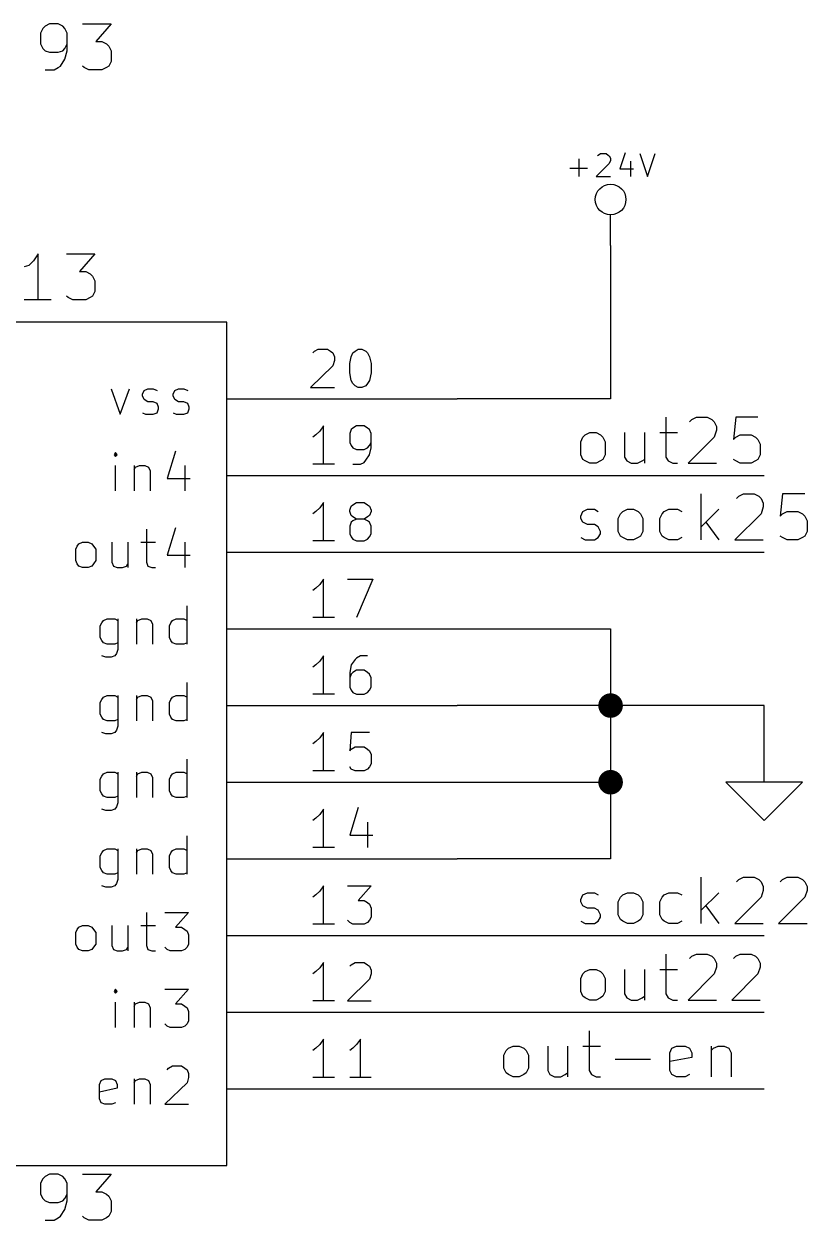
# Model space of a CAD drawing. Extents: x 4000 to 326700, y 4000 to 230000.
# Drawn here: x 216355 to 226560, y 78290 to 93890 of the extents above; entities that cross this region are included whole.
import ezdxf

# ---------------------------------------------------------------- set-up
doc = ezdxf.new("R2010")
doc.units = 0
for name, color, linetype in [('BLACK', 1, 'CONTINUOUS'), ('CYAN', 4, 'CONTINUOUS'), ('GREEN', 3, 'CONTINUOUS'), ('RED', 5, 'CONTINUOUS')]:
    doc.layers.add(name, color=color, linetype=linetype)

msp = doc.modelspace()

# ---------------------------------------------------------------- linework, layer by layer
at = {"layer": 'BLACK'}
for p, q in [((224720, 88760), (224720, 88240)), ((225030, 88700), (225060, 88730)), ((225060, 88730), (225120, 88760)), ((225120, 88760), (225260, 88760)), ((225260, 88760), (225320, 88730)), ((225320, 88730), (225350, 88700)), ((225350, 88700), (225380, 88640)), ((225380, 88640), (225380, 88590)), ((225630, 88760), (225600, 88470)), ((225920, 88760), (225630, 88760)), ((223610, 88440), (223640, 88500)), ((223640, 88500), (223670, 88530)), ((223670, 88530), (223730, 88560)), ((223730, 88560), (223810, 88560)), ((223810, 88560), (223870, 88530)), ((223870, 88530), (223900, 88500)), ((223900, 88500), (223930, 88440)), ((224180, 88560), (224180, 88240)), ((224440, 88560), (224440, 88160)), ((224640, 88560), (224870, 88560)), ((225350, 88500), (225010, 88160)), ((225380, 88590), (225350, 88500)), ((225600, 88470), (225630, 88500)), ((225630, 88500), (225690, 88530)), ((225690, 88530), (225830, 88530)), ((225830, 88530), (225890, 88500)), ((225890, 88500), (225920, 88470)), ((225920, 88470), (225950, 88410)), ((223610, 88270), (223610, 88440)), ((223930, 88440), (223930, 88270)), ((225950, 88410), (225950, 88270)), ((223640, 88210), (223610, 88270)), ((223670, 88190), (223640, 88210)), ((223730, 88160), (223670, 88190)), ((223810, 88160), (223730, 88160)), ((223870, 88190), (223810, 88160)), ((223900, 88210), (223870, 88190)), ((223930, 88270), (223900, 88210)), ((224180, 88240), (224210, 88190)), ((224210, 88190), (224270, 88160)), ((224270, 88160), (224350, 88160)), ((224350, 88160), (224410, 88190)), ((224410, 88190), (224440, 88210)), ((224720, 88240), (224750, 88190)), ((224750, 88190), (224810, 88160)), ((224810, 88160), (224870, 88160)), ((225010, 88160), (225380, 88160)), ((225630, 88190), (225600, 88210)), ((225690, 88160), (225630, 88190)), ((225830, 88160), (225690, 88160)), ((225890, 88190), (225830, 88160)), ((225920, 88210), (225890, 88190)), ((225950, 88270), (225920, 88210)), ((225180, 87160), (225180, 87760)), ((225640, 87700), (225670, 87730)), ((225670, 87730), (225730, 87760)), ((225730, 87760), (225870, 87760)), ((225870, 87760), (225930, 87730)), ((225930, 87730), (225960, 87700)), ((225960, 87700), (225990, 87640)), ((226240, 87760), (226210, 87470)), ((226530, 87760), (226240, 87760)), ((223610, 87470), (223640, 87530)), ((223640, 87530), (223700, 87560)), ((223700, 87560), (223790, 87560)), ((223790, 87560), (223840, 87530)), ((224130, 87500), (224160, 87530)), ((224160, 87530), (224220, 87560)), ((224220, 87560), (224300, 87560)), ((224300, 87560), (224360, 87530)), ((224360, 87530), (224390, 87500)), ((224670, 87500), (224700, 87530)), ((224700, 87530), (224760, 87560)), ((224760, 87560), (224870, 87560)), ((224870, 87560), (224930, 87530)), ((225410, 87560), (225180, 87330)), ((225990, 87590), (225960, 87500)), ((225990, 87640), (225990, 87590)), ((226240, 87500), (226300, 87530)), ((226300, 87530), (226440, 87530)), ((226440, 87530), (226500, 87500)), ((223610, 87440), (223610, 87470)), ((223640, 87390), (223610, 87440)), ((223700, 87360), (223640, 87390)), ((223790, 87360), (223700, 87360)), ((223840, 87330), (223790, 87360)), ((224100, 87440), (224130, 87500)), ((224100, 87270), (224100, 87440)), ((224390, 87500), (224420, 87440)), ((224420, 87440), (224420, 87270)), ((224640, 87440), (224670, 87500)), ((224640, 87270), (224640, 87440)), ((225240, 87390), (225410, 87160)), ((225960, 87500), (225620, 87160)), ((226210, 87470), (226240, 87500)), ((226500, 87500), (226530, 87470)), ((226530, 87470), (226560, 87410)), ((226560, 87410), (226560, 87270)), ((223870, 87270), (223840, 87330)), ((223840, 87190), (223870, 87240)), ((223870, 87240), (223870, 87270)), ((224130, 87210), (224100, 87270)), ((224160, 87190), (224130, 87210)), ((224390, 87210), (224360, 87190)), ((224420, 87270), (224390, 87210)), ((224670, 87210), (224640, 87270)), ((224700, 87190), (224670, 87210)), ((226240, 87190), (226210, 87210)), ((226530, 87210), (226500, 87190)), ((226560, 87270), (226530, 87210)), ((223610, 87190), (223670, 87160)), ((223670, 87160), (223790, 87160)), ((223790, 87160), (223840, 87190)), ((224220, 87160), (224160, 87190)), ((224300, 87160), (224220, 87160)), ((224360, 87190), (224300, 87160)), ((224760, 87160), (224700, 87190)), ((224870, 87160), (224760, 87160)), ((224930, 87190), (224870, 87160)), ((225620, 87160), (225990, 87160)), ((226300, 87160), (226240, 87190)), ((226440, 87160), (226300, 87160)), ((226500, 87190), (226440, 87160)), ((225180, 82160), (225180, 82760)), ((225640, 82700), (225670, 82730)), ((225670, 82730), (225730, 82760)), ((225730, 82760), (225870, 82760)), ((225870, 82760), (225930, 82730)), ((225930, 82730), (225960, 82700)), ((225960, 82700), (225990, 82640)), ((226210, 82700), (226240, 82730)), ((226240, 82730), (226300, 82760)), ((226300, 82760), (226440, 82760)), ((226440, 82760), (226500, 82730)), ((226500, 82730), (226530, 82700)), ((226530, 82700), (226560, 82640)), ((223610, 82470), (223640, 82530)), ((223640, 82530), (223700, 82560)), ((223700, 82560), (223790, 82560)), ((223790, 82560), (223840, 82530)), ((224130, 82500), (224160, 82530)), ((224160, 82530), (224220, 82560)), ((224220, 82560), (224300, 82560)), ((224300, 82560), (224360, 82530)), ((224360, 82530), (224390, 82500)), ((224670, 82500), (224700, 82530)), ((224700, 82530), (224760, 82560)), ((224760, 82560), (224870, 82560)), ((224870, 82560), (224930, 82530)), ((225410, 82560), (225180, 82330)), ((225990, 82590), (225960, 82500)), ((225990, 82640), (225990, 82590)), ((226560, 82590), (226530, 82500)), ((226560, 82640), (226560, 82590)), ((223610, 82440), (223610, 82470)), ((223640, 82390), (223610, 82440)), ((223700, 82360), (223640, 82390)), ((224100, 82440), (224130, 82500)), ((224100, 82270), (224100, 82440)), ((224390, 82500), (224420, 82440)), ((224420, 82440), (224420, 82270)), ((224640, 82440), (224670, 82500)), ((224640, 82270), (224640, 82440)), ((225240, 82390), (225410, 82160)), ((225960, 82500), (225620, 82160)), ((226530, 82500), (226190, 82160)), ((223790, 82360), (223700, 82360)), ((223840, 82330), (223790, 82360)), ((223870, 82270), (223840, 82330)), ((223840, 82190), (223870, 82240)), ((223870, 82240), (223870, 82270)), ((224130, 82210), (224100, 82270)), ((224420, 82270), (224390, 82210)), ((224670, 82210), (224640, 82270)), ((223610, 82190), (223670, 82160)), ((223670, 82160), (223790, 82160)), ((223790, 82160), (223840, 82190)), ((224160, 82190), (224130, 82210)), ((224220, 82160), (224160, 82190)), ((224300, 82160), (224220, 82160)), ((224360, 82190), (224300, 82160)), ((224390, 82210), (224360, 82190)), ((224700, 82190), (224670, 82210)), ((224760, 82160), (224700, 82190)), ((224870, 82160), (224760, 82160)), ((224930, 82190), (224870, 82160)), ((225620, 82160), (225990, 82160)), ((226190, 82160), (226560, 82160)), ((224720, 81760), (224720, 81240)), ((225060, 81730), (225120, 81760)), ((225120, 81760), (225260, 81760)), ((225260, 81760), (225320, 81730)), ((225630, 81730), (225690, 81760)), ((225690, 81760), (225830, 81760)), ((225830, 81760), (225890, 81730)), ((225030, 81700), (225060, 81730)), ((225320, 81730), (225350, 81700)), ((225350, 81700), (225380, 81640)), ((225380, 81590), (225350, 81500)), ((225380, 81640), (225380, 81590)), ((225600, 81700), (225630, 81730)), ((225890, 81730), (225920, 81700)), ((225920, 81700), (225950, 81640)), ((225950, 81590), (225920, 81500)), ((225950, 81640), (225950, 81590)), ((223610, 81440), (223640, 81500)), ((223610, 81270), (223610, 81440)), ((223640, 81500), (223670, 81530)), ((223670, 81530), (223730, 81560)), ((223730, 81560), (223810, 81560)), ((223810, 81560), (223870, 81530)), ((223870, 81530), (223900, 81500)), ((223900, 81500), (223930, 81440)), ((223930, 81440), (223930, 81270)), ((224180, 81560), (224180, 81240)), ((224440, 81560), (224440, 81160)), ((224640, 81560), (224870, 81560)), ((225350, 81500), (225010, 81160)), ((225920, 81500), (225580, 81160)), ((223640, 81210), (223610, 81270)), ((223670, 81190), (223640, 81210)), ((223730, 81160), (223670, 81190)), ((223810, 81160), (223730, 81160)), ((223870, 81190), (223810, 81160)), ((223900, 81210), (223870, 81190)), ((223930, 81270), (223900, 81210)), ((224180, 81240), (224210, 81190)), ((224210, 81190), (224270, 81160)), ((224270, 81160), (224350, 81160)), ((224350, 81160), (224410, 81190)), ((224410, 81190), (224440, 81210)), ((224720, 81240), (224750, 81190)), ((224750, 81190), (224810, 81160)), ((224810, 81160), (224870, 81160)), ((225010, 81160), (225380, 81160)), ((225580, 81160), (225950, 81160)), ((223720, 80760), (223720, 80240)), ((222610, 80440), (222640, 80500)), ((222640, 80500), (222670, 80530)), ((222670, 80530), (222730, 80560)), ((222730, 80560), (222810, 80560)), ((222810, 80560), (222870, 80530)), ((222870, 80530), (222900, 80500)), ((222900, 80500), (222930, 80440)), ((223180, 80560), (223180, 80240)), ((223440, 80560), (223440, 80160)), ((223640, 80560), (223870, 80560)), ((224770, 80470), (224800, 80530)), ((224800, 80530), (224860, 80560)), ((224860, 80560), (224970, 80560)), ((224970, 80560), (225030, 80530)), ((225030, 80530), (225060, 80470)), ((225310, 80560), (225310, 80160)), ((225310, 80500), (225340, 80530)), ((225340, 80530), (225400, 80560)), ((225400, 80560), (225480, 80560)), ((225480, 80560), (225540, 80530)), ((225540, 80530), (225570, 80470)), ((222610, 80270), (222610, 80440)), ((222930, 80440), (222930, 80270)), ((224060, 80390), (224520, 80390)), ((224770, 80240), (224770, 80470)), ((225060, 80410), (224770, 80360)), ((225060, 80470), (225060, 80410)), ((225570, 80470), (225570, 80160)), ((222640, 80210), (222610, 80270)), ((222670, 80190), (222640, 80210)), ((222730, 80160), (222670, 80190)), ((222870, 80190), (222810, 80160)), ((222900, 80210), (222870, 80190)), ((222930, 80270), (222900, 80210)), ((223180, 80240), (223210, 80190)), ((223210, 80190), (223270, 80160)), ((223350, 80160), (223410, 80190)), ((223410, 80190), (223440, 80210)), ((223720, 80240), (223750, 80190)), ((223750, 80190), (223810, 80160)), ((224800, 80190), (224770, 80240)), ((224860, 80160), (224800, 80190)), ((225030, 80190), (224970, 80160)), ((222810, 80160), (222730, 80160)), ((223270, 80160), (223350, 80160)), ((223810, 80160), (223870, 80160)), ((224970, 80160), (224860, 80160))]:
    msp.add_line(p, q, dxfattribs=at)
at = {"layer": 'CYAN'}
for p, q in [((216600, 93830), (216570, 93770)), ((216570, 93770), (216570, 93630)), ((216630, 93860), (216600, 93830)), ((216690, 93890), (216630, 93860)), ((216800, 93890), (216690, 93890)), ((216860, 93860), (216800, 93890)), ((216890, 93830), (216860, 93860)), ((216920, 93770), (216890, 93830)), ((216920, 93540), (216920, 93770)), ((217120, 93890), (217490, 93890)), ((217490, 93890), (217290, 93660)), ((216570, 93630), (216600, 93570)), ((216890, 93570), (216920, 93630)), ((217290, 93660), (217370, 93660)), ((217370, 93660), (217430, 93630)), ((217430, 93630), (217460, 93600)), ((217460, 93600), (217490, 93540)), ((216600, 93570), (216630, 93540)), ((216630, 93540), (216690, 93520)), ((216690, 93520), (216800, 93520)), ((216800, 93520), (216860, 93540)), ((216860, 93540), (216890, 93570)), ((216890, 93430), (216920, 93540)), ((217490, 93540), (217490, 93400)), ((216630, 93290), (216750, 93290)), ((216750, 93290), (216800, 93320)), ((216800, 93320), (216830, 93340)), ((216830, 93340), (216890, 93430)), ((217140, 93320), (217120, 93340)), ((217200, 93290), (217140, 93320)), ((217370, 93290), (217200, 93290)), ((217430, 93320), (217370, 93290)), ((217460, 93340), (217430, 93320)), ((217490, 93400), (217460, 93340)), ((223840, 92180), (223870, 92200)), ((223870, 92200), (223940, 92200)), ((223940, 92200), (223970, 92180)), ((224190, 92210), (224120, 92000)), ((224380, 92200), (224480, 91900)), ((224480, 91900), (224580, 92200)), ((223590, 91900), (223590, 92130)), ((223980, 92070), (223810, 91900)), ((223830, 92170), (223840, 92180)), ((223970, 92180), (223980, 92170)), ((223980, 92170), (224000, 92140)), ((224000, 92110), (223980, 92070)), ((224000, 92140), (224000, 92110)), ((224260, 92100), (224260, 91900)), ((223470, 92010), (223700, 92010)), ((223810, 91900), (224000, 91900)), ((224120, 92000), (224300, 92000)), ((216480, 90800), (216420, 90740)), ((216540, 90890), (216480, 90800)), ((216540, 90290), (216540, 90890)), ((216910, 90890), (217280, 90890)), ((217280, 90890), (217080, 90660)), ((216420, 90740), (216360, 90720)), ((217080, 90660), (217160, 90660)), ((217160, 90660), (217220, 90630)), ((217220, 90630), (217250, 90600)), ((217250, 90600), (217280, 90540)), ((217280, 90540), (217280, 90400)), ((216930, 90320), (216910, 90340)), ((217250, 90340), (217220, 90320)), ((217280, 90400), (217250, 90340)), ((216710, 90290), (216360, 90290)), ((216990, 90290), (216930, 90320)), ((217160, 90290), (216990, 90290)), ((217220, 90320), (217160, 90290)), ((217490, 89130), (217610, 88800)), ((217610, 88800), (217730, 89130)), ((217900, 89060), (217920, 89110)), ((217920, 89110), (217970, 89130)), ((217970, 89130), (218040, 89130)), ((218040, 89130), (218090, 89110)), ((218300, 89060), (218320, 89110)), ((218320, 89110), (218370, 89130)), ((218370, 89130), (218440, 89130)), ((218440, 89130), (218490, 89110)), ((217900, 89040), (217900, 89060)), ((217920, 88990), (217900, 89040)), ((217970, 88960), (217920, 88990)), ((218040, 88960), (217970, 88960)), ((218090, 88940), (218040, 88960)), ((218110, 88890), (218090, 88940)), ((218300, 89040), (218300, 89060)), ((218320, 88990), (218300, 89040)), ((218370, 88960), (218320, 88990)), ((218440, 88960), (218370, 88960)), ((218490, 88940), (218440, 88960)), ((218510, 88890), (218490, 88940)), ((217900, 88820), (217940, 88800)), ((217940, 88800), (218040, 88800)), ((218040, 88800), (218090, 88820)), ((218090, 88820), (218110, 88870)), ((218110, 88870), (218110, 88890)), ((218300, 88820), (218340, 88800)), ((218340, 88800), (218440, 88800)), ((218440, 88800), (218490, 88820)), ((218490, 88820), (218510, 88870)), ((218510, 88870), (218510, 88890)), ((217550, 88300), (217530, 88270)), ((217570, 88270), (217550, 88300)), ((217550, 88300), (217550, 88250)), ((218330, 88320), (218220, 87960)), ((217530, 88270), (217550, 88250)), ((217550, 88250), (217570, 88270)), ((217550, 87800), (217550, 88130)), ((217790, 88130), (217790, 87800)), ((217790, 88080), (217810, 88110)), ((217810, 88110), (217860, 88130)), ((217860, 88130), (217930, 88130)), ((217930, 88130), (217980, 88110)), ((217980, 88110), (218000, 88060)), ((218000, 88060), (218000, 87800)), ((218450, 88130), (218450, 87800)), ((218220, 87960), (218520, 87960)), ((217950, 87300), (217950, 86870)), ((218330, 87320), (218220, 86960)), ((217030, 87040), (217050, 87080)), ((217050, 87080), (217070, 87110)), ((217070, 87110), (217120, 87130)), ((217120, 87130), (217190, 87130)), ((217190, 87130), (217240, 87110)), ((217240, 87110), (217260, 87080)), ((217260, 87080), (217290, 87040)), ((217500, 87130), (217500, 86870)), ((217710, 87130), (217710, 86800)), ((217880, 87130), (218070, 87130)), ((218450, 87130), (218450, 86800)), ((217030, 86890), (217030, 87040)), ((217290, 87040), (217290, 86890)), ((218220, 86960), (218520, 86960)), ((217050, 86850), (217030, 86890)), ((217070, 86820), (217050, 86850)), ((217120, 86800), (217070, 86820)), ((217190, 86800), (217120, 86800)), ((217240, 86820), (217190, 86800)), ((217260, 86850), (217240, 86820)), ((217290, 86890), (217260, 86850)), ((217500, 86870), (217520, 86820)), ((217520, 86820), (217570, 86800)), ((217570, 86800), (217640, 86800)), ((217640, 86800), (217690, 86820)), ((217690, 86820), (217710, 86850)), ((217950, 86870), (217970, 86820)), ((217970, 86820), (218020, 86800)), ((218020, 86800), (218070, 86800)), ((218480, 85800), (218480, 86300)), ((217390, 86110), (217440, 86130)), ((217440, 86130), (217540, 86130)), ((217540, 86130), (217580, 86110)), ((217580, 86130), (217580, 85730)), ((217820, 86130), (217820, 85800)), ((217840, 86110), (217890, 86130)), ((217890, 86130), (217960, 86130)), ((217960, 86130), (218010, 86110)), ((218290, 86110), (218340, 86130)), ((218340, 86130), (218440, 86130)), ((218440, 86130), (218480, 86110)), ((217350, 86040), (217370, 86080)), ((217350, 85890), (217350, 86040)), ((217370, 86080), (217390, 86110)), ((217820, 86080), (217840, 86110)), ((218010, 86110), (218030, 86060)), ((218030, 86060), (218030, 85800)), ((218250, 86040), (218270, 86080)), ((218250, 85890), (218250, 86040)), ((218270, 86080), (218290, 86110)), ((217370, 85850), (217350, 85890)), ((217390, 85820), (217370, 85850)), ((217440, 85800), (217390, 85820)), ((217540, 85800), (217440, 85800)), ((217580, 85820), (217540, 85800)), ((218270, 85850), (218250, 85890)), ((218290, 85820), (218270, 85850)), ((218340, 85800), (218290, 85820)), ((218440, 85800), (218340, 85800)), ((218480, 85820), (218440, 85800)), ((217420, 85630), (217370, 85650)), ((217540, 85650), (217490, 85630)), ((217560, 85680), (217540, 85650)), ((217580, 85730), (217560, 85680)), ((217490, 85630), (217420, 85630)), ((218480, 84800), (218480, 85300)), ((217350, 85040), (217370, 85080)), ((217350, 84890), (217350, 85040)), ((217370, 85080), (217390, 85110)), ((217390, 85110), (217440, 85130)), ((217440, 85130), (217540, 85130)), ((217540, 85130), (217580, 85110)), ((217580, 85130), (217580, 84730)), ((217820, 85130), (217820, 84800)), ((217820, 85080), (217840, 85110)), ((217840, 85110), (217890, 85130)), ((217890, 85130), (217960, 85130)), ((217960, 85130), (218010, 85110)), ((218010, 85110), (218030, 85060)), ((218030, 85060), (218030, 84800)), ((218250, 85040), (218270, 85080)), ((218250, 84890), (218250, 85040)), ((218270, 85080), (218290, 85110)), ((218290, 85110), (218340, 85130)), ((218340, 85130), (218440, 85130)), ((218440, 85130), (218480, 85110)), ((217370, 84850), (217350, 84890)), ((218270, 84850), (218250, 84890)), ((217390, 84820), (217370, 84850)), ((217440, 84800), (217390, 84820)), ((217540, 84800), (217440, 84800)), ((217580, 84820), (217540, 84800)), ((217580, 84730), (217560, 84680)), ((218290, 84820), (218270, 84850)), ((218340, 84800), (218290, 84820)), ((218440, 84800), (218340, 84800)), ((218480, 84820), (218440, 84800)), ((217420, 84630), (217370, 84650)), ((217490, 84630), (217420, 84630)), ((217540, 84650), (217490, 84630)), ((217560, 84680), (217540, 84650)), ((218480, 83800), (218480, 84300)), ((217370, 84080), (217390, 84110)), ((217390, 84110), (217440, 84130)), ((217440, 84130), (217540, 84130)), ((217540, 84130), (217580, 84110)), ((217580, 84130), (217580, 83730)), ((217820, 84130), (217820, 83800)), ((217820, 84080), (217840, 84110)), ((217840, 84110), (217890, 84130)), ((217890, 84130), (217960, 84130)), ((217960, 84130), (218010, 84110)), ((218010, 84110), (218030, 84060)), ((218270, 84080), (218290, 84110)), ((218290, 84110), (218340, 84130)), ((218340, 84130), (218440, 84130)), ((218440, 84130), (218480, 84110)), ((217350, 84040), (217370, 84080)), ((217350, 83890), (217350, 84040)), ((218030, 84060), (218030, 83800)), ((218250, 84040), (218270, 84080)), ((218250, 83890), (218250, 84040)), ((217370, 83850), (217350, 83890)), ((217390, 83820), (217370, 83850)), ((217440, 83800), (217390, 83820)), ((217540, 83800), (217440, 83800)), ((217580, 83820), (217540, 83800)), ((218270, 83850), (218250, 83890)), ((218290, 83820), (218270, 83850)), ((218340, 83800), (218290, 83820)), ((218440, 83800), (218340, 83800)), ((218480, 83820), (218440, 83800)), ((217420, 83630), (217370, 83650)), ((217490, 83630), (217420, 83630)), ((217540, 83650), (217490, 83630)), ((217560, 83680), (217540, 83650)), ((217580, 83730), (217560, 83680)), ((218480, 82800), (218480, 83300)), ((217350, 83040), (217370, 83080)), ((217350, 82890), (217350, 83040)), ((217370, 83080), (217390, 83110)), ((217390, 83110), (217440, 83130)), ((217440, 83130), (217540, 83130)), ((217540, 83130), (217580, 83110)), ((217580, 83130), (217580, 82730)), ((217820, 83130), (217820, 82800)), ((217820, 83080), (217840, 83110)), ((217840, 83110), (217890, 83130)), ((217890, 83130), (217960, 83130)), ((217960, 83130), (218010, 83110)), ((218010, 83110), (218030, 83060)), ((218030, 83060), (218030, 82800)), ((218250, 83040), (218270, 83080)), ((218250, 82890), (218250, 83040)), ((218270, 83080), (218290, 83110)), ((218290, 83110), (218340, 83130)), ((218340, 83130), (218440, 83130)), ((218440, 83130), (218480, 83110)), ((217370, 82850), (217350, 82890)), ((217390, 82820), (217370, 82850)), ((218270, 82850), (218250, 82890)), ((218290, 82820), (218270, 82850)), ((217440, 82800), (217390, 82820)), ((217540, 82800), (217440, 82800)), ((217580, 82820), (217540, 82800)), ((217560, 82680), (217540, 82650)), ((217580, 82730), (217560, 82680)), ((218340, 82800), (218290, 82820)), ((218440, 82800), (218340, 82800)), ((218480, 82820), (218440, 82800)), ((217420, 82630), (217370, 82650)), ((217490, 82630), (217420, 82630)), ((217540, 82650), (217490, 82630)), ((217950, 82300), (217950, 81870)), ((218190, 82300), (218500, 82300)), ((218500, 82300), (218330, 82110)), ((217030, 82040), (217050, 82080)), ((217050, 82080), (217070, 82110)), ((217070, 82110), (217120, 82130)), ((217120, 82130), (217190, 82130)), ((217190, 82130), (217240, 82110)), ((217240, 82110), (217260, 82080)), ((217260, 82080), (217290, 82040)), ((217500, 82130), (217500, 81870)), ((217710, 82130), (217710, 81800)), ((217880, 82130), (218070, 82130)), ((218330, 82110), (218410, 82110)), ((218410, 82110), (218450, 82080)), ((218450, 82080), (218480, 82060)), ((218480, 82060), (218500, 82010)), ((217030, 81890), (217030, 82040)), ((217290, 82040), (217290, 81890)), ((218500, 82010), (218500, 81890)), ((217050, 81850), (217030, 81890)), ((217070, 81820), (217050, 81850)), ((217120, 81800), (217070, 81820)), ((217190, 81800), (217120, 81800)), ((217240, 81820), (217190, 81800)), ((217260, 81850), (217240, 81820)), ((217290, 81890), (217260, 81850)), ((217500, 81870), (217520, 81820)), ((217520, 81820), (217570, 81800)), ((217570, 81800), (217640, 81800)), ((217640, 81800), (217690, 81820)), ((217690, 81820), (217710, 81850)), ((217950, 81870), (217970, 81820)), ((217970, 81820), (218020, 81800)), ((218020, 81800), (218070, 81800)), ((218220, 81820), (218190, 81850)), ((218260, 81800), (218220, 81820)), ((218410, 81800), (218260, 81800)), ((218450, 81820), (218410, 81800)), ((218480, 81850), (218450, 81820)), ((218500, 81890), (218480, 81850)), ((217550, 81300), (217530, 81270)), ((217570, 81270), (217550, 81300)), ((217550, 81300), (217550, 81250)), ((218190, 81300), (218500, 81300)), ((218500, 81300), (218330, 81110)), ((217530, 81270), (217550, 81250)), ((217550, 81250), (217570, 81270)), ((217550, 80800), (217550, 81130)), ((217790, 81130), (217790, 80800)), ((217810, 81110), (217860, 81130)), ((217860, 81130), (217930, 81130)), ((217930, 81130), (217980, 81110)), ((217790, 81080), (217810, 81110)), ((217980, 81110), (218000, 81060)), ((218000, 81060), (218000, 80800)), ((218330, 81110), (218410, 81110)), ((218410, 81110), (218450, 81080)), ((218450, 81080), (218480, 81060)), ((218480, 81060), (218500, 81010)), ((218500, 81010), (218500, 80890)), ((218220, 80820), (218190, 80850)), ((218260, 80800), (218220, 80820)), ((218450, 80820), (218410, 80800)), ((218480, 80850), (218450, 80820)), ((218500, 80890), (218480, 80850)), ((218410, 80800), (218260, 80800)), ((218220, 80250), (218240, 80270)), ((218240, 80270), (218290, 80300)), ((218290, 80300), (218410, 80300)), ((218410, 80300), (218450, 80270)), ((218450, 80270), (218480, 80250)), ((218480, 80250), (218500, 80200)), ((218500, 80200), (218500, 80150)), ((217340, 80060), (217360, 80110)), ((217340, 79870), (217340, 80060)), ((217360, 80110), (217410, 80130)), ((217410, 80130), (217500, 80130)), ((217500, 80130), (217550, 80110)), ((217550, 80110), (217570, 80060)), ((217570, 80060), (217570, 80010)), ((217790, 80130), (217790, 79800)), ((217790, 80080), (217810, 80110)), ((217810, 80110), (217860, 80130)), ((217860, 80130), (217930, 80130)), ((217930, 80130), (217980, 80110)), ((217980, 80110), (218000, 80060)), ((218000, 80060), (218000, 79800)), ((218480, 80080), (218190, 79800)), ((218500, 80150), (218480, 80080)), ((217570, 80010), (217340, 79960)), ((217360, 79820), (217340, 79870)), ((217410, 79800), (217360, 79820)), ((217500, 79800), (217410, 79800)), ((217550, 79820), (217500, 79800)), ((218190, 79800), (218500, 79800)), ((216600, 78830), (216570, 78770)), ((216630, 78860), (216600, 78830)), ((216690, 78890), (216630, 78860)), ((216800, 78890), (216690, 78890)), ((216860, 78860), (216800, 78890)), ((216890, 78830), (216860, 78860)), ((216920, 78770), (216890, 78830)), ((217120, 78890), (217490, 78890)), ((217490, 78890), (217290, 78660)), ((216570, 78770), (216570, 78630)), ((216570, 78630), (216600, 78570)), ((216890, 78570), (216920, 78630)), ((216920, 78540), (216920, 78770)), ((217290, 78660), (217370, 78660)), ((217370, 78660), (217430, 78630)), ((217430, 78630), (217460, 78600)), ((216600, 78570), (216630, 78540)), ((216630, 78540), (216690, 78520)), ((216690, 78520), (216800, 78520)), ((216800, 78520), (216860, 78540)), ((216860, 78540), (216890, 78570)), ((216890, 78430), (216920, 78540)), ((217460, 78600), (217490, 78540)), ((217490, 78540), (217490, 78400)), ((216750, 78290), (216800, 78320)), ((216800, 78320), (216830, 78340)), ((216830, 78340), (216890, 78430)), ((217140, 78320), (217120, 78340)), ((217200, 78290), (217140, 78320)), ((217430, 78320), (217370, 78290)), ((217460, 78340), (217430, 78320)), ((217490, 78400), (217460, 78340)), ((216630, 78290), (216750, 78290)), ((217370, 78290), (217200, 78290))]:
    msp.add_line(p, q, dxfattribs=at)
at = {"layer": 'GREEN'}
for p, q in [((224000, 91000), (224000, 89000)), ((224000, 89000), (222000, 89000)), ((222000, 88000), (226000, 88000)), ((222000, 87000), (226000, 87000)), ((222000, 86000), (224000, 86000)), ((224000, 86000), (224000, 83000)), ((226000, 85000), (222000, 85000)), ((226000, 84000), (226000, 85000)), ((222000, 84000), (224000, 84000)), ((224000, 83000), (222000, 83000)), ((222000, 82000), (226000, 82000)), ((222000, 81000), (226000, 81000)), ((222000, 80000), (226000, 80000))]:
    msp.add_line(p, q, dxfattribs=at)
at = {"layer": 'GREEN', "const_width": 160}
for points in [[(223920, 85000, 1), (224080, 85000, 1)], [(223920, 84000, 1), (224080, 84000, 1)]]:
    msp.add_lwpolyline(points, format="xyb", close=True, dxfattribs=at)
at = {"layer": 'RED'}
for p, q in [((224000, 91000), (224000, 91400)), ((219000, 90000), (214000, 90000)), ((219000, 79000), (219000, 90000)), ((220120, 89600), (220140, 89620)), ((220140, 89620), (220190, 89650)), ((220190, 89650), (220310, 89650)), ((220310, 89650), (220350, 89620)), ((220350, 89620), (220380, 89600)), ((220380, 89600), (220400, 89550)), ((220400, 89550), (220400, 89500)), ((220600, 89460), (220620, 89550)), ((220620, 89550), (220640, 89600)), ((220640, 89600), (220670, 89620)), ((220670, 89620), (220710, 89650)), ((220710, 89650), (220760, 89650)), ((220760, 89650), (220810, 89620)), ((220810, 89620), (220830, 89600)), ((220830, 89600), (220860, 89550)), ((220860, 89550), (220880, 89460)), ((220380, 89430), (220090, 89150)), ((220400, 89500), (220380, 89430)), ((220600, 89340), (220600, 89460)), ((220880, 89460), (220880, 89340)), ((220620, 89240), (220600, 89340)), ((220640, 89200), (220620, 89240)), ((220860, 89240), (220830, 89200)), ((220880, 89340), (220860, 89240)), ((220090, 89150), (220400, 89150)), ((220670, 89170), (220640, 89200)), ((220710, 89150), (220670, 89170)), ((220760, 89150), (220710, 89150)), ((220810, 89170), (220760, 89150)), ((220830, 89200), (220810, 89170)), ((219000, 89000), (222000, 89000)), ((220260, 88650), (220210, 88580)), ((220260, 88150), (220260, 88650)), ((220640, 88620), (220620, 88600)), ((220690, 88650), (220640, 88620)), ((220790, 88650), (220690, 88650)), ((220830, 88620), (220790, 88650)), ((220860, 88600), (220830, 88620)), ((220160, 88530), (220120, 88500)), ((220210, 88580), (220160, 88530)), ((220620, 88600), (220600, 88550)), ((220600, 88550), (220600, 88430)), ((220880, 88550), (220860, 88600)), ((220880, 88360), (220880, 88550)), ((220600, 88430), (220620, 88390)), ((220620, 88390), (220640, 88360)), ((220640, 88360), (220690, 88340)), ((220690, 88340), (220790, 88340)), ((220790, 88340), (220830, 88360)), ((220830, 88360), (220860, 88390)), ((220860, 88390), (220880, 88430)), ((220860, 88270), (220880, 88360)), ((220400, 88150), (220120, 88150)), ((220640, 88150), (220740, 88150)), ((220740, 88150), (220790, 88170)), ((220790, 88170), (220810, 88200)), ((220810, 88200), (220860, 88270)), ((219000, 88000), (222000, 88000)), ((220160, 87530), (220120, 87500)), ((220210, 87580), (220160, 87530)), ((220260, 87650), (220210, 87580)), ((220260, 87150), (220260, 87650)), ((220600, 87550), (220620, 87600)), ((220600, 87530), (220600, 87550)), ((220620, 87480), (220600, 87530)), ((220620, 87600), (220640, 87620)), ((220640, 87620), (220690, 87650)), ((220690, 87650), (220790, 87650)), ((220790, 87650), (220830, 87620)), ((220830, 87620), (220860, 87600)), ((220860, 87600), (220880, 87550)), ((220880, 87530), (220860, 87480)), ((220880, 87550), (220880, 87530)), ((220620, 87390), (220600, 87340)), ((220640, 87460), (220620, 87480)), ((220640, 87410), (220620, 87390)), ((220690, 87430), (220640, 87460)), ((220690, 87430), (220640, 87410)), ((220790, 87430), (220690, 87430)), ((220830, 87460), (220790, 87430)), ((220830, 87410), (220790, 87430)), ((220860, 87480), (220830, 87460)), ((220860, 87390), (220830, 87410)), ((220880, 87340), (220860, 87390)), ((220600, 87340), (220600, 87240)), ((220600, 87240), (220620, 87200)), ((220860, 87200), (220880, 87240)), ((220880, 87240), (220880, 87340)), ((220400, 87150), (220120, 87150)), ((220620, 87200), (220640, 87170)), ((220640, 87170), (220690, 87150)), ((220690, 87150), (220790, 87150)), ((220790, 87150), (220830, 87170)), ((220830, 87170), (220860, 87200)), ((219000, 87000), (222000, 87000)), ((220210, 86580), (220160, 86530)), ((220260, 86650), (220210, 86580)), ((220260, 86150), (220260, 86650)), ((220570, 86650), (220900, 86650)), ((220900, 86650), (220690, 86150)), ((220160, 86530), (220120, 86500)), ((220400, 86150), (220120, 86150)), ((219000, 86000), (222000, 86000)), ((220260, 85650), (220210, 85580)), ((220260, 85150), (220260, 85650)), ((220740, 85650), (220690, 85620)), ((220830, 85650), (220740, 85650)), ((220160, 85530), (220120, 85500)), ((220210, 85580), (220160, 85530)), ((220620, 85530), (220600, 85430)), ((220670, 85600), (220620, 85530)), ((220690, 85620), (220670, 85600)), ((220600, 85430), (220600, 85240)), ((220620, 85410), (220600, 85360)), ((220640, 85430), (220620, 85410)), ((220690, 85460), (220640, 85430)), ((220790, 85460), (220690, 85460)), ((220830, 85430), (220790, 85460)), ((220860, 85410), (220830, 85430)), ((220880, 85360), (220860, 85410)), ((220880, 85240), (220880, 85360)), ((220600, 85240), (220620, 85200)), ((220620, 85200), (220640, 85170)), ((220830, 85170), (220860, 85200)), ((220860, 85200), (220880, 85240)), ((220400, 85150), (220120, 85150)), ((220640, 85170), (220690, 85150)), ((220690, 85150), (220790, 85150)), ((220790, 85150), (220830, 85170)), ((219000, 85000), (222000, 85000)), ((220210, 84580), (220160, 84530)), ((220260, 84650), (220210, 84580)), ((220260, 84150), (220260, 84650)), ((220620, 84650), (220600, 84410)), ((220860, 84650), (220620, 84650)), ((220160, 84530), (220120, 84500)), ((220600, 84410), (220620, 84430)), ((220620, 84430), (220670, 84460)), ((220670, 84460), (220790, 84460)), ((220790, 84460), (220830, 84430)), ((220830, 84430), (220860, 84410)), ((220860, 84410), (220880, 84360)), ((220880, 84240), (220860, 84200)), ((220880, 84360), (220880, 84240)), ((220400, 84150), (220120, 84150)), ((220620, 84170), (220600, 84200)), ((220670, 84150), (220620, 84170)), ((220790, 84150), (220670, 84150)), ((220830, 84170), (220790, 84150)), ((220860, 84200), (220830, 84170)), ((219000, 84000), (222000, 84000)), ((225500, 84000), (226000, 83500)), ((226500, 84000), (225500, 84000)), ((226000, 83500), (226500, 84000)), ((220260, 83650), (220210, 83580)), ((220260, 83150), (220260, 83650)), ((220710, 83670), (220600, 83310)), ((220160, 83530), (220120, 83500)), ((220210, 83580), (220160, 83530)), ((220830, 83480), (220830, 83150)), ((220600, 83310), (220900, 83310)), ((220400, 83150), (220120, 83150)), ((219000, 83000), (222000, 83000)), ((220160, 82530), (220120, 82500)), ((220210, 82580), (220160, 82530)), ((220260, 82650), (220210, 82580)), ((220260, 82150), (220260, 82650)), ((220570, 82650), (220880, 82650)), ((220880, 82650), (220710, 82460)), ((220710, 82460), (220790, 82460)), ((220790, 82460), (220830, 82430)), ((220830, 82430), (220860, 82410)), ((220860, 82410), (220880, 82360)), ((220880, 82240), (220860, 82200)), ((220880, 82360), (220880, 82240)), ((220400, 82150), (220120, 82150)), ((220600, 82170), (220570, 82200)), ((220640, 82150), (220600, 82170)), ((220790, 82150), (220640, 82150)), ((220830, 82170), (220790, 82150)), ((220860, 82200), (220830, 82170)), ((219000, 82000), (222000, 82000)), ((220260, 81650), (220210, 81580)), ((220260, 81150), (220260, 81650)), ((220600, 81600), (220620, 81620)), ((220620, 81620), (220670, 81650)), ((220670, 81650), (220790, 81650)), ((220790, 81650), (220830, 81620)), ((220830, 81620), (220860, 81600)), ((220860, 81600), (220880, 81550)), ((220160, 81530), (220120, 81500)), ((220210, 81580), (220160, 81530)), ((220880, 81500), (220860, 81430)), ((220880, 81550), (220880, 81500)), ((220860, 81430), (220570, 81150)), ((220400, 81150), (220120, 81150)), ((220570, 81150), (220880, 81150)), ((219000, 81000), (222000, 81000)), ((220160, 80530), (220120, 80500)), ((220210, 80580), (220160, 80530)), ((220260, 80650), (220210, 80580)), ((220260, 80150), (220260, 80650)), ((220640, 80530), (220600, 80500)), ((220690, 80580), (220640, 80530)), ((220740, 80650), (220690, 80580)), ((220740, 80150), (220740, 80650)), ((220400, 80150), (220120, 80150)), ((220880, 80150), (220600, 80150)), ((219000, 80000), (222000, 80000)), ((214000, 79000), (219000, 79000))]:
    msp.add_line(p, q, dxfattribs=at)
msp.add_circle((224000, 91600), 200, dxfattribs=at)

doc.saveas('drawing.dxf')
